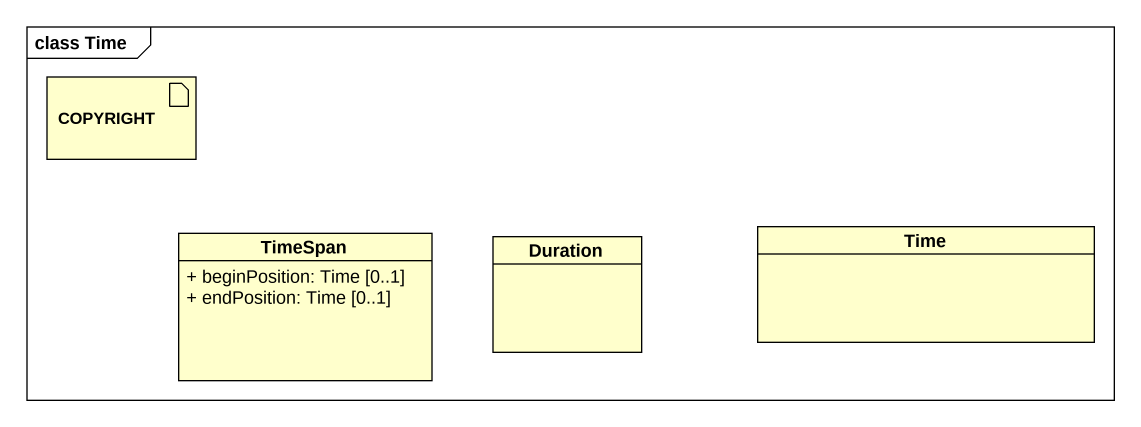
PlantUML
@startuml
mainframe class Time
allowmixing
hide circle
hide empty members
skinparam classAttributeIconSize 0
artifact COPYRIGHT
class TimeSpan {
  + beginPosition: Time [0..1]
  + endPosition: Time [0..1]
}
class Time
class Duration
@enduml
